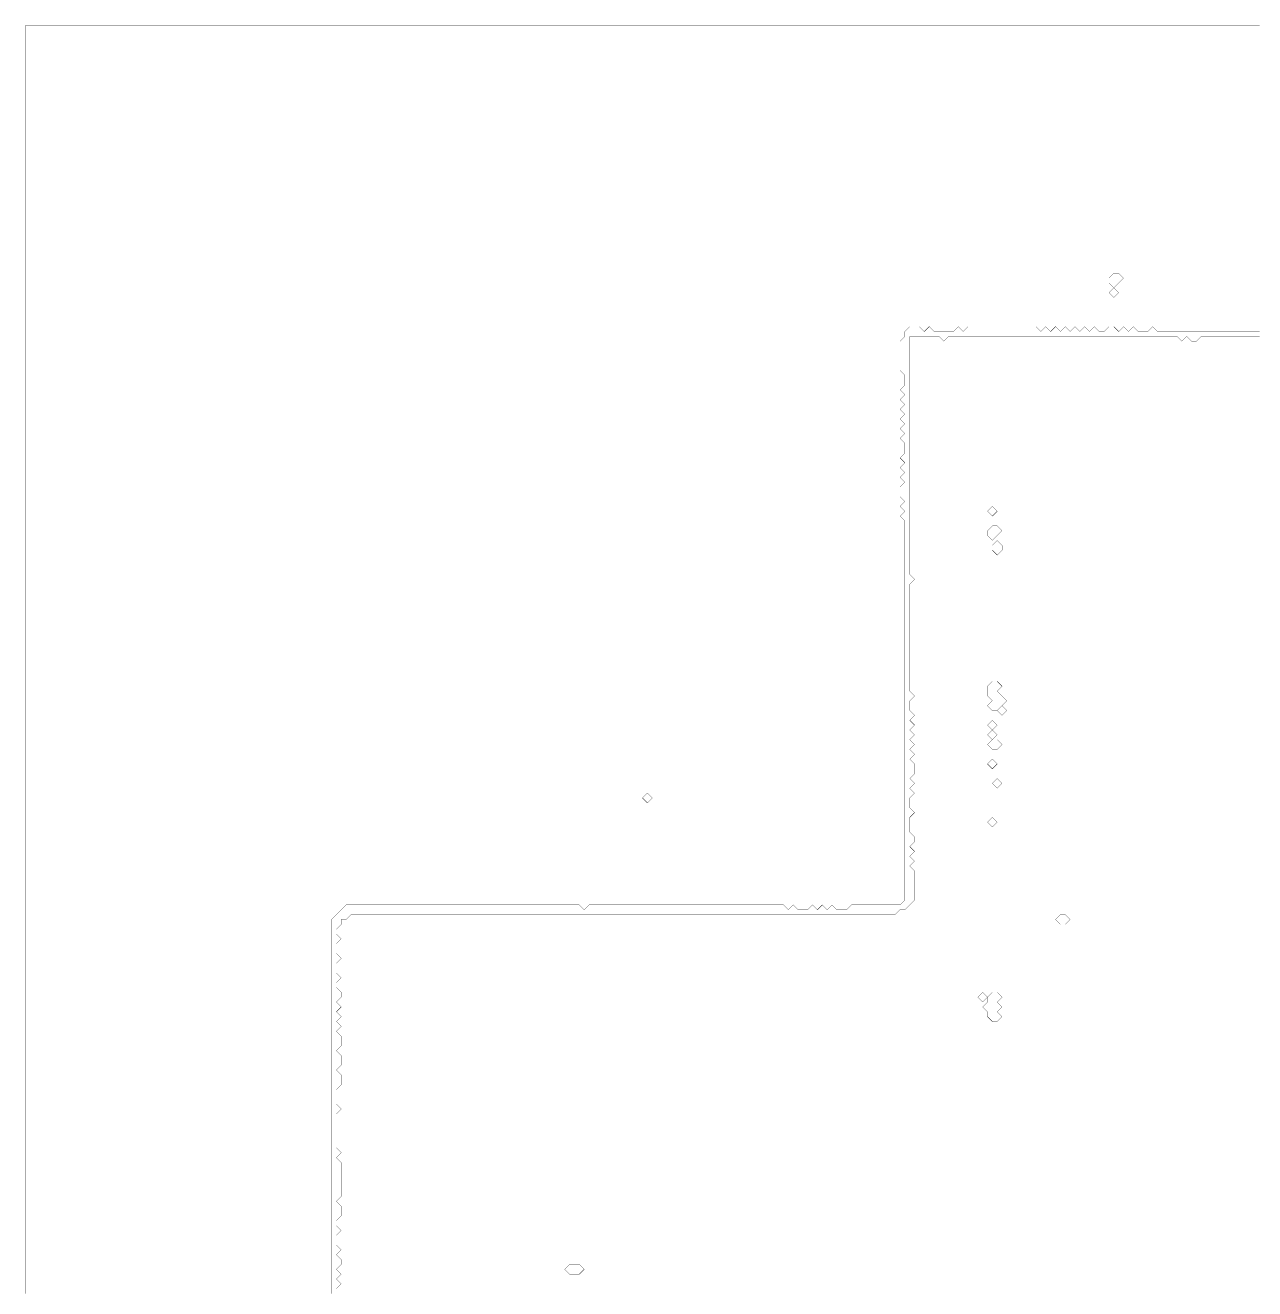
# Model space of a CAD drawing. Header units: metres. Extents: x 0 to 4911, y -4911 to 0.
# Drawn here: x 0 to 2431, y -2498 to 0 of the extents above; entities that cross this region are included whole.
import ezdxf

# ---------------------------------------------------------------- set-up
doc = ezdxf.new("R2010")
doc.units = ezdxf.units.M
doc.layers.add('conductor', color=1, linetype='Continuous')
doc.layers.add('substrate', color=5, linetype='Continuous')

msp = doc.modelspace()

# ---------------------------------------------------------------- linework, layer by layer
at = {"layer": 'conductor', "const_width": 0.5}
msp.add_lwpolyline([(2440.78125, -615), (2431.171875, -615), (2421.5625, -615), (2411.953125, -615), (2402.34375, -615), (2392.734375, -615), (2383.125, -615), (2373.515625, -615), (2363.90625, -615), (2354.296875, -615), (2344.6875, -615), (2335.078125, -615), (2325.46875, -615), (2315.859375, -624.609375), (2306.25, -624.609375), (2296.640625, -615), (2287.03125, -624.609375), (2277.421875, -615), (2267.8125, -615), (2258.203125, -615), (2248.59375, -615), (2238.984375, -615), (2229.375, -615), (2219.765625, -615), (2210.15625, -615), (2200.546875, -615), (2190.9375, -615), (2181.328125, -615), (2171.71875, -615), (2162.109375, -615), (2152.5, -615), (2142.890625, -615), (2133.28125, -615), (2123.671875, -615), (2114.0625, -615), (2104.453125, -615), (2094.84375, -615), (2085.234375, -615), (2075.625, -615), (2066.015625, -615), (2056.40625, -615), (2046.796875, -615), (2037.1875, -615), (2027.578125, -615), (2017.96875, -615), (2008.359375, -615), (1998.75, -615), (1989.140625, -615), (1979.53125, -615), (1969.921875, -615), (1960.3125, -615), (1950.703125, -615), (1941.09375, -615), (1931.484375, -615), (1921.875, -615), (1912.265625, -615), (1902.65625, -615), (1893.046875, -615), (1883.4375, -615), (1873.828125, -615), (1864.21875, -615), (1854.609375, -615), (1845, -615), (1835.390625, -615), (1825.78125, -615), (1816.171875, -624.609375), (1806.5625, -615), (1796.953125, -615), (1787.34375, -615), (1777.734375, -615), (1768.125, -615), (1758.515625, -615), (1748.90625, -615), (1748.90625, -624.609375), (1748.90625, -634.21875), (1748.90625, -643.828125), (1748.90625, -653.4375), (1748.90625, -663.046875), (1748.90625, -672.65625), (1748.90625, -682.265625), (1748.90625, -691.875), (1748.90625, -701.484375), (1748.90625, -711.09375), (1748.90625, -720.703125), (1748.90625, -730.3125), (1748.90625, -739.921875), (1748.90625, -749.53125), (1748.90625, -759.140625), (1748.90625, -768.75), (1748.90625, -778.359375), (1748.90625, -787.96875), (1748.90625, -797.578125), (1748.90625, -807.1875), (1748.90625, -816.796875), (1748.90625, -826.40625), (1748.90625, -836.015625), (1748.90625, -845.625), (1748.90625, -855.234375), (1748.90625, -864.84375), (1748.90625, -874.453125), (1748.90625, -884.0625), (1748.90625, -893.671875), (1748.90625, -903.28125), (1748.90625, -912.890625), (1748.90625, -922.5), (1748.90625, -932.109375), (1748.90625, -941.71875), (1748.90625, -951.328125), (1748.90625, -960.9375), (1748.90625, -970.546875), (1748.90625, -980.15625), (1748.90625, -989.765625), (1748.90625, -999.375), (1748.90625, -1008.984375), (1748.90625, -1018.59375), (1748.90625, -1028.203125), (1748.90625, -1037.8125), (1748.90625, -1047.421875), (1748.90625, -1057.03125), (1748.90625, -1066.640625), (1748.90625, -1076.25), (1748.90625, -1085.859375), (1758.515625, -1095.46875), (1748.90625, -1105.078125), (1748.90625, -1114.6875), (1748.90625, -1124.296875), (1748.90625, -1133.90625), (1748.90625, -1143.515625), (1748.90625, -1153.125), (1748.90625, -1162.734375), (1748.90625, -1172.34375), (1748.90625, -1181.953125), (1748.90625, -1191.5625), (1748.90625, -1201.171875), (1748.90625, -1210.78125), (1748.90625, -1220.390625), (1748.90625, -1230), (1748.90625, -1239.609375), (1748.90625, -1249.21875), (1748.90625, -1258.828125), (1748.90625, -1268.4375), (1748.90625, -1278.046875), (1748.90625, -1287.65625), (1748.90625, -1297.265625), (1748.90625, -1306.875), (1748.90625, -1316.484375), (1758.515625, -1326.09375), (1748.90625, -1335.703125), (1748.90625, -1345.3125), (1748.90625, -1354.921875), (1758.515625, -1364.53125), (1748.90625, -1374.140625), (1758.515625, -1383.75), (1748.90625, -1393.359375), (1758.515625, -1402.96875), (1748.90625, -1412.578125), (1758.515625, -1422.1875), (1748.90625, -1431.796875), (1758.515625, -1441.40625), (1748.90625, -1451.015625), (1758.515625, -1460.625), (1758.515625, -1470.234375), (1758.515625, -1479.84375), (1748.90625, -1489.453125), (1758.515625, -1499.0625), (1748.90625, -1508.671875), (1758.515625, -1518.28125), (1748.90625, -1527.890625), (1748.90625, -1537.5), (1748.90625, -1547.109375), (1758.515625, -1556.71875), (1748.90625, -1566.328125), (1748.90625, -1575.9375), (1748.90625, -1585.546875), (1748.90625, -1595.15625), (1758.515625, -1604.765625), (1758.515625, -1614.375), (1748.90625, -1623.984375), (1758.515625, -1633.59375), (1748.90625, -1643.203125), (1758.515625, -1652.8125), (1748.90625, -1662.421875), (1758.515625, -1672.03125), (1758.515625, -1681.640625), (1758.515625, -1691.25), (1758.515625, -1700.859375), (1758.515625, -1710.46875), (1758.515625, -1720.078125), (1758.515625, -1729.6875), (1748.90625, -1739.296875), (1739.296875, -1748.90625), (1729.6875, -1748.90625), (1720.078125, -1758.515625), (1710.46875, -1758.515625), (1700.859375, -1758.515625), (1691.25, -1758.515625), (1681.640625, -1758.515625), (1672.03125, -1758.515625), (1662.421875, -1758.515625), (1652.8125, -1758.515625), (1643.203125, -1758.515625), (1633.59375, -1758.515625), (1623.984375, -1758.515625), (1614.375, -1758.515625), (1604.765625, -1758.515625), (1595.15625, -1758.515625), (1585.546875, -1758.515625), (1575.9375, -1758.515625), (1566.328125, -1758.515625), (1556.71875, -1758.515625), (1547.109375, -1758.515625), (1537.5, -1758.515625), (1527.890625, -1758.515625), (1518.28125, -1758.515625), (1508.671875, -1758.515625), (1499.0625, -1758.515625), (1489.453125, -1758.515625), (1479.84375, -1758.515625), (1470.234375, -1758.515625), (1460.625, -1758.515625), (1451.015625, -1758.515625), (1441.40625, -1758.515625), (1431.796875, -1758.515625), (1422.1875, -1758.515625), (1412.578125, -1758.515625), (1402.96875, -1758.515625), (1393.359375, -1758.515625), (1383.75, -1758.515625), (1374.140625, -1758.515625), (1364.53125, -1758.515625), (1354.921875, -1758.515625), (1345.3125, -1758.515625), (1335.703125, -1758.515625), (1326.09375, -1758.515625), (1316.484375, -1758.515625), (1306.875, -1758.515625), (1297.265625, -1758.515625), (1287.65625, -1758.515625), (1278.046875, -1758.515625), (1268.4375, -1758.515625), (1258.828125, -1758.515625), (1249.21875, -1758.515625), (1239.609375, -1758.515625), (1230, -1758.515625), (1220.390625, -1758.515625), (1210.78125, -1758.515625), (1201.171875, -1758.515625), (1191.5625, -1758.515625), (1181.953125, -1758.515625), (1172.34375, -1758.515625), (1162.734375, -1758.515625), (1153.125, -1758.515625), (1143.515625, -1758.515625), (1133.90625, -1758.515625), (1124.296875, -1758.515625), (1114.6875, -1758.515625), (1105.078125, -1758.515625), (1095.46875, -1758.515625), (1085.859375, -1758.515625), (1076.25, -1758.515625), (1066.640625, -1758.515625), (1057.03125, -1758.515625), (1047.421875, -1758.515625), (1037.8125, -1758.515625), (1028.203125, -1758.515625), (1018.59375, -1758.515625), (1008.984375, -1758.515625), (999.375, -1758.515625), (989.765625, -1758.515625), (980.15625, -1758.515625), (970.546875, -1758.515625), (960.9375, -1758.515625), (951.328125, -1758.515625), (941.71875, -1758.515625), (932.109375, -1758.515625), (922.5, -1758.515625), (912.890625, -1758.515625), (903.28125, -1758.515625), (893.671875, -1758.515625), (884.0625, -1758.515625), (874.453125, -1758.515625), (864.84375, -1758.515625), (855.234375, -1758.515625), (845.625, -1758.515625), (836.015625, -1758.515625), (826.40625, -1758.515625), (816.796875, -1758.515625), (807.1875, -1758.515625), (797.578125, -1758.515625), (787.96875, -1758.515625), (778.359375, -1758.515625), (768.75, -1758.515625), (759.140625, -1758.515625), (749.53125, -1758.515625), (739.921875, -1758.515625), (730.3125, -1758.515625), (720.703125, -1758.515625), (711.09375, -1758.515625), (701.484375, -1758.515625), (691.875, -1758.515625), (682.265625, -1758.515625), (672.65625, -1758.515625), (663.046875, -1758.515625), (653.4375, -1758.515625), (643.828125, -1758.515625), (634.21875, -1768.125), (624.609375, -1768.125), (624.609375, -1777.734375), (615, -1787.34375), (615, -1796.953125), (624.609375, -1806.5625), (615, -1816.171875), (615, -1825.78125), (615, -1835.390625), (624.609375, -1845), (615, -1854.609375), (615, -1864.21875), (615, -1873.828125), (624.609375, -1883.4375), (615, -1893.046875), (615, -1902.65625), (624.609375, -1912.265625), (624.609375, -1921.875), (615, -1931.484375), (624.609375, -1941.09375), (615, -1950.703125), (624.609375, -1960.3125), (615, -1969.921875), (624.609375, -1979.53125), (615, -1989.140625), (624.609375, -1998.75), (624.609375, -2008.359375), (624.609375, -2017.96875), (615, -2027.578125), (624.609375, -2037.1875), (624.609375, -2046.796875), (624.609375, -2056.40625), (615, -2066.015625), (624.609375, -2075.625), (624.609375, -2085.234375), (624.609375, -2094.84375), (615, -2104.453125), (615, -2114.0625), (615, -2123.671875), (615, -2133.28125), (624.609375, -2142.890625), (615, -2152.5), (615, -2162.109375), (615, -2171.71875), (615, -2181.328125), (615, -2190.9375), (615, -2200.546875), (615, -2210.15625), (615, -2219.765625), (624.609375, -2229.375), (615, -2238.984375), (624.609375, -2248.59375), (624.609375, -2258.203125), (624.609375, -2267.8125), (624.609375, -2277.421875), (624.609375, -2287.03125), (624.609375, -2296.640625), (624.609375, -2306.25), (624.609375, -2315.859375), (615, -2325.46875), (624.609375, -2335.078125), (624.609375, -2344.6875), (624.609375, -2354.296875), (615, -2363.90625), (615, -2373.515625), (624.609375, -2383.125), (615, -2392.734375), (615, -2402.34375), (615, -2411.953125), (624.609375, -2421.5625), (615, -2431.171875), (624.609375, -2440.78125), (624.609375, -2450.390625), (615, -2460), (624.609375, -2469.609375), (615, -2479.21875), (624.609375, -2488.828125), (615, -2498.4375), (615, -2508.046875)], dxfattribs=at)
for points in [[(1902.65625, -960.9375), (1912.265625, -951.328125), (1921.875, -960.9375), (1912.265625, -970.546875)], [(1902.65625, -999.375), (1912.265625, -989.765625), (1921.875, -989.765625), (1931.484375, -999.375), (1921.875, -1008.984375), (1912.265625, -1018.59375), (1902.65625, -1008.984375)], [(1912.265625, -1028.203125), (1921.875, -1018.59375), (1931.484375, -1028.203125), (1931.484375, -1037.8125), (1921.875, -1047.421875), (1912.265625, -1037.8125)], [(1902.65625, -1306.875), (1912.265625, -1297.265625), (1921.875, -1297.265625), (1931.484375, -1306.875), (1921.875, -1316.484375), (1931.484375, -1326.09375), (1941.09375, -1335.703125), (1931.484375, -1345.3125), (1921.875, -1354.921875), (1912.265625, -1354.921875), (1902.65625, -1345.3125), (1912.265625, -1335.703125), (1902.65625, -1326.09375), (1902.65625, -1316.484375)], [(1921.875, -1354.921875), (1931.484375, -1345.3125), (1941.09375, -1354.921875), (1931.484375, -1364.53125)], [(1902.65625, -1383.75), (1912.265625, -1374.140625), (1921.875, -1383.75), (1912.265625, -1393.359375)], [(1902.65625, -1402.96875), (1912.265625, -1393.359375), (1921.875, -1402.96875), (1912.265625, -1412.578125)], [(1902.65625, -1422.1875), (1912.265625, -1412.578125), (1921.875, -1412.578125), (1931.484375, -1422.1875), (1921.875, -1431.796875), (1912.265625, -1431.796875)], [(1902.65625, -1460.625), (1912.265625, -1451.015625), (1921.875, -1460.625), (1912.265625, -1470.234375)], [(1912.265625, -1499.0625), (1921.875, -1489.453125), (1931.484375, -1499.0625), (1921.875, -1508.671875)], [(1902.65625, -1575.9375), (1912.265625, -1566.328125), (1921.875, -1575.9375), (1912.265625, -1585.546875)], [(2037.1875, -1768.125), (2046.796875, -1758.515625), (2056.40625, -1758.515625), (2066.015625, -1768.125), (2056.40625, -1777.734375), (2046.796875, -1777.734375)], [(1883.4375, -1921.875), (1893.046875, -1912.265625), (1902.65625, -1921.875), (1893.046875, -1931.484375)], [(1902.65625, -1921.875), (1912.265625, -1912.265625), (1921.875, -1912.265625), (1931.484375, -1921.875), (1921.875, -1931.484375), (1931.484375, -1941.09375), (1921.875, -1950.703125), (1931.484375, -1960.3125), (1921.875, -1969.921875), (1912.265625, -1969.921875), (1902.65625, -1960.3125), (1902.65625, -1950.703125), (1893.046875, -1941.09375), (1902.65625, -1931.484375)], [(1066.640625, -2460), (1076.25, -2450.390625), (1085.859375, -2450.390625), (1095.46875, -2450.390625), (1105.078125, -2460), (1095.46875, -2469.609375), (1085.859375, -2469.609375), (1076.25, -2469.609375)]]:
    msp.add_lwpolyline(points, close=True, dxfattribs=at)
at = {"layer": 'substrate', "const_width": 0.5}
for points in [[(2440.78125, 0), (2431.171875, 0), (2421.5625, 0), (2411.953125, 0), (2402.34375, 0), (2392.734375, 0), (2383.125, 0), (2373.515625, 0), (2363.90625, 0), (2354.296875, 0), (2344.6875, 0), (2335.078125, 0), (2325.46875, 0), (2315.859375, 0), (2306.25, 0), (2296.640625, 0), (2287.03125, 0), (2277.421875, 0), (2267.8125, 0), (2258.203125, 0), (2248.59375, 0), (2238.984375, 0), (2229.375, 0), (2219.765625, 0), (2210.15625, 0), (2200.546875, 0), (2190.9375, 0), (2181.328125, 0), (2171.71875, 0), (2162.109375, 0), (2152.5, 0), (2142.890625, 0), (2133.28125, 0), (2123.671875, 0), (2114.0625, 0), (2104.453125, 0), (2094.84375, 0), (2085.234375, 0), (2075.625, 0), (2066.015625, 0), (2056.40625, 0), (2046.796875, 0), (2037.1875, 0), (2027.578125, 0), (2017.96875, 0), (2008.359375, 0), (1998.75, 0), (1989.140625, 0), (1979.53125, 0), (1969.921875, 0), (1960.3125, 0), (1950.703125, 0), (1941.09375, 0), (1931.484375, 0), (1921.875, 0), (1912.265625, 0), (1902.65625, 0), (1893.046875, 0), (1883.4375, 0), (1873.828125, 0), (1864.21875, 0), (1854.609375, 0), (1845, 0), (1835.390625, 0), (1825.78125, 0), (1816.171875, 0), (1806.5625, 0), (1796.953125, 0), (1787.34375, 0), (1777.734375, 0), (1768.125, 0), (1758.515625, 0), (1748.90625, 0), (1739.296875, 0), (1729.6875, 0), (1720.078125, 0), (1710.46875, 0), (1700.859375, 0), (1691.25, 0), (1681.640625, 0), (1672.03125, 0), (1662.421875, 0), (1652.8125, 0), (1643.203125, 0), (1633.59375, 0), (1623.984375, 0), (1614.375, 0), (1604.765625, 0), (1595.15625, 0), (1585.546875, 0), (1575.9375, 0), (1566.328125, 0), (1556.71875, 0), (1547.109375, 0), (1537.5, 0), (1527.890625, 0), (1518.28125, 0), (1508.671875, 0), (1499.0625, 0), (1489.453125, 0), (1479.84375, 0), (1470.234375, 0), (1460.625, 0), (1451.015625, 0), (1441.40625, 0), (1431.796875, 0), (1422.1875, 0), (1412.578125, 0), (1402.96875, 0), (1393.359375, 0), (1383.75, 0), (1374.140625, 0), (1364.53125, 0), (1354.921875, 0), (1345.3125, 0), (1335.703125, 0), (1326.09375, 0), (1316.484375, 0), (1306.875, 0), (1297.265625, 0), (1287.65625, 0), (1278.046875, 0), (1268.4375, 0), (1258.828125, 0), (1249.21875, 0), (1239.609375, 0), (1230, 0), (1220.390625, 0), (1210.78125, 0), (1201.171875, 0), (1191.5625, 0), (1181.953125, 0), (1172.34375, 0), (1162.734375, 0), (1153.125, 0), (1143.515625, 0), (1133.90625, 0), (1124.296875, 0), (1114.6875, 0), (1105.078125, 0), (1095.46875, 0), (1085.859375, 0), (1076.25, 0), (1066.640625, 0), (1057.03125, 0), (1047.421875, 0), (1037.8125, 0), (1028.203125, 0), (1018.59375, 0), (1008.984375, 0), (999.375, 0), (989.765625, 0), (980.15625, 0), (970.546875, 0), (960.9375, 0), (951.328125, 0), (941.71875, 0), (932.109375, 0), (922.5, 0), (912.890625, 0), (903.28125, 0), (893.671875, 0), (884.0625, 0), (874.453125, 0), (864.84375, 0), (855.234375, 0), (845.625, 0), (836.015625, 0), (826.40625, 0), (816.796875, 0), (807.1875, 0), (797.578125, 0), (787.96875, 0), (778.359375, 0), (768.75, 0), (759.140625, 0), (749.53125, 0), (739.921875, 0), (730.3125, 0), (720.703125, 0), (711.09375, 0), (701.484375, 0), (691.875, 0), (682.265625, 0), (672.65625, 0), (663.046875, 0), (653.4375, 0), (643.828125, 0), (634.21875, 0), (624.609375, 0), (615, 0), (605.390625, 0), (595.78125, 0), (586.171875, 0), (576.5625, 0), (566.953125, 0), (557.34375, 0), (547.734375, 0), (538.125, 0), (528.515625, 0), (518.90625, 0), (509.296875, 0), (499.6875, 0), (490.078125, 0), (480.46875, 0), (470.859375, 0), (461.25, 0), (451.640625, 0), (442.03125, 0), (432.421875, 0), (422.8125, 0), (413.203125, 0), (403.59375, 0), (393.984375, 0), (384.375, 0), (374.765625, 0), (365.15625, 0), (355.546875, 0), (345.9375, 0), (336.328125, 0), (326.71875, 0), (317.109375, 0), (307.5, 0), (297.890625, 0), (288.28125, 0), (278.671875, 0), (269.0625, 0), (259.453125, 0), (249.84375, 0), (240.234375, 0), (230.625, 0), (221.015625, 0), (211.40625, 0), (201.796875, 0), (192.1875, 0), (182.578125, 0), (172.96875, 0), (163.359375, 0), (153.75, 0), (144.140625, 0), (134.53125, 0), (124.921875, 0), (115.3125, 0), (105.703125, 0), (96.09375, 0), (86.484375, 0), (76.875, 0), (67.265625, 0), (57.65625, 0), (48.046875, 0), (38.4375, 0), (28.828125, 0), (19.21875, 0), (9.609375, 0), (0, 0), (0, -9.609375), (0, -19.21875), (0, -28.828125), (0, -38.4375), (0, -48.046875), (0, -57.65625), (0, -67.265625), (0, -76.875), (0, -86.484375), (0, -96.09375), (0, -105.703125), (0, -115.3125), (0, -124.921875), (0, -134.53125), (0, -144.140625), (0, -153.75), (0, -163.359375), (0, -172.96875), (0, -182.578125), (0, -192.1875), (0, -201.796875), (0, -211.40625), (0, -221.015625), (0, -230.625), (0, -240.234375), (0, -249.84375), (0, -259.453125), (0, -269.0625), (0, -278.671875), (0, -288.28125), (0, -297.890625), (0, -307.5), (0, -317.109375), (0, -326.71875), (0, -336.328125), (0, -345.9375), (0, -355.546875), (0, -365.15625), (0, -374.765625), (0, -384.375), (0, -393.984375), (0, -403.59375), (0, -413.203125), (0, -422.8125), (0, -432.421875), (0, -442.03125), (0, -451.640625), (0, -461.25), (0, -470.859375), (0, -480.46875), (0, -490.078125), (0, -499.6875), (0, -509.296875), (0, -518.90625), (0, -528.515625), (0, -538.125), (0, -547.734375), (0, -557.34375), (0, -566.953125), (0, -576.5625), (0, -586.171875), (0, -595.78125), (0, -605.390625), (0, -615), (0, -624.609375), (0, -634.21875), (0, -643.828125), (0, -653.4375), (0, -663.046875), (0, -672.65625), (0, -682.265625), (0, -691.875), (0, -701.484375), (0, -711.09375), (0, -720.703125), (0, -730.3125), (0, -739.921875), (0, -749.53125), (0, -759.140625), (0, -768.75), (0, -778.359375), (0, -787.96875), (0, -797.578125), (0, -807.1875), (0, -816.796875), (0, -826.40625), (0, -836.015625), (0, -845.625), (0, -855.234375), (0, -864.84375), (0, -874.453125), (0, -884.0625), (0, -893.671875), (0, -903.28125), (0, -912.890625), (0, -922.5), (0, -932.109375), (0, -941.71875), (0, -951.328125), (0, -960.9375), (0, -970.546875), (0, -980.15625), (0, -989.765625), (0, -999.375), (0, -1008.984375), (0, -1018.59375), (0, -1028.203125), (0, -1037.8125), (0, -1047.421875), (0, -1057.03125), (0, -1066.640625), (0, -1076.25), (0, -1085.859375), (0, -1095.46875), (0, -1105.078125), (0, -1114.6875), (0, -1124.296875), (0, -1133.90625), (0, -1143.515625), (0, -1153.125), (0, -1162.734375), (0, -1172.34375), (0, -1181.953125), (0, -1191.5625), (0, -1201.171875), (0, -1210.78125), (0, -1220.390625), (0, -1230), (0, -1239.609375), (0, -1249.21875), (0, -1258.828125), (0, -1268.4375), (0, -1278.046875), (0, -1287.65625), (0, -1297.265625), (0, -1306.875), (0, -1316.484375), (0, -1326.09375), (0, -1335.703125), (0, -1345.3125), (0, -1354.921875), (0, -1364.53125), (0, -1374.140625), (0, -1383.75), (0, -1393.359375), (0, -1402.96875), (0, -1412.578125), (0, -1422.1875), (0, -1431.796875), (0, -1441.40625), (0, -1451.015625), (0, -1460.625), (0, -1470.234375), (0, -1479.84375), (0, -1489.453125), (0, -1499.0625), (0, -1508.671875), (0, -1518.28125), (0, -1527.890625), (0, -1537.5), (0, -1547.109375), (0, -1556.71875), (0, -1566.328125), (0, -1575.9375), (0, -1585.546875), (0, -1595.15625), (0, -1604.765625), (0, -1614.375), (0, -1623.984375), (0, -1633.59375), (0, -1643.203125), (0, -1652.8125), (0, -1662.421875), (0, -1672.03125), (0, -1681.640625), (0, -1691.25), (0, -1700.859375), (0, -1710.46875), (0, -1720.078125), (0, -1729.6875), (0, -1739.296875), (0, -1748.90625), (0, -1758.515625), (0, -1768.125), (0, -1777.734375), (0, -1787.34375), (0, -1796.953125), (0, -1806.5625), (0, -1816.171875), (0, -1825.78125), (0, -1835.390625), (0, -1845), (0, -1854.609375), (0, -1864.21875), (0, -1873.828125), (0, -1883.4375), (0, -1893.046875), (0, -1902.65625), (0, -1912.265625), (0, -1921.875), (0, -1931.484375), (0, -1941.09375), (0, -1950.703125), (0, -1960.3125), (0, -1969.921875), (0, -1979.53125), (0, -1989.140625), (0, -1998.75), (0, -2008.359375), (0, -2017.96875), (0, -2027.578125), (0, -2037.1875), (0, -2046.796875), (0, -2056.40625), (0, -2066.015625), (0, -2075.625), (0, -2085.234375), (0, -2094.84375), (0, -2104.453125), (0, -2114.0625), (0, -2123.671875), (0, -2133.28125), (0, -2142.890625), (0, -2152.5), (0, -2162.109375), (0, -2171.71875), (0, -2181.328125), (0, -2190.9375), (0, -2200.546875), (0, -2210.15625), (0, -2219.765625), (0, -2229.375), (0, -2238.984375), (0, -2248.59375), (0, -2258.203125), (0, -2267.8125), (0, -2277.421875), (0, -2287.03125), (0, -2296.640625), (0, -2306.25), (0, -2315.859375), (0, -2325.46875), (0, -2335.078125), (0, -2344.6875), (0, -2354.296875), (0, -2363.90625), (0, -2373.515625), (0, -2383.125), (0, -2392.734375), (0, -2402.34375), (0, -2411.953125), (0, -2421.5625), (0, -2431.171875), (0, -2440.78125), (0, -2450.390625), (0, -2460), (0, -2469.609375), (0, -2479.21875), (0, -2488.828125), (0, -2498.4375), (0, -2508.046875)], [(605.390625, -2508.046875), (605.390625, -2498.4375), (605.390625, -2488.828125), (605.390625, -2479.21875), (605.390625, -2469.609375), (605.390625, -2460), (605.390625, -2450.390625), (605.390625, -2440.78125), (605.390625, -2431.171875), (605.390625, -2421.5625), (605.390625, -2411.953125), (605.390625, -2402.34375), (605.390625, -2392.734375), (605.390625, -2383.125), (605.390625, -2373.515625), (605.390625, -2363.90625), (605.390625, -2354.296875), (605.390625, -2344.6875), (605.390625, -2335.078125), (605.390625, -2325.46875), (605.390625, -2315.859375), (605.390625, -2306.25), (605.390625, -2296.640625), (605.390625, -2287.03125), (605.390625, -2277.421875), (605.390625, -2267.8125), (605.390625, -2258.203125), (605.390625, -2248.59375), (605.390625, -2238.984375), (605.390625, -2229.375), (605.390625, -2219.765625), (605.390625, -2210.15625), (605.390625, -2200.546875), (605.390625, -2190.9375), (605.390625, -2181.328125), (605.390625, -2171.71875), (605.390625, -2162.109375), (605.390625, -2152.5), (605.390625, -2142.890625), (605.390625, -2133.28125), (605.390625, -2123.671875), (605.390625, -2114.0625), (605.390625, -2104.453125), (605.390625, -2094.84375), (605.390625, -2085.234375), (605.390625, -2075.625), (605.390625, -2066.015625), (605.390625, -2056.40625), (605.390625, -2046.796875), (605.390625, -2037.1875), (605.390625, -2027.578125), (605.390625, -2017.96875), (605.390625, -2008.359375), (605.390625, -1998.75), (605.390625, -1989.140625), (605.390625, -1979.53125), (605.390625, -1969.921875), (605.390625, -1960.3125), (605.390625, -1950.703125), (605.390625, -1941.09375), (605.390625, -1931.484375), (605.390625, -1921.875), (605.390625, -1912.265625), (605.390625, -1902.65625), (605.390625, -1893.046875), (605.390625, -1883.4375), (605.390625, -1873.828125), (605.390625, -1864.21875), (605.390625, -1854.609375), (605.390625, -1845), (605.390625, -1835.390625), (605.390625, -1825.78125), (605.390625, -1816.171875), (605.390625, -1806.5625), (605.390625, -1796.953125), (605.390625, -1787.34375), (605.390625, -1777.734375), (605.390625, -1768.125), (615, -1758.515625), (624.609375, -1748.90625), (634.21875, -1739.296875), (643.828125, -1739.296875), (653.4375, -1739.296875), (663.046875, -1739.296875), (672.65625, -1739.296875), (682.265625, -1739.296875), (691.875, -1739.296875), (701.484375, -1739.296875), (711.09375, -1739.296875), (720.703125, -1739.296875), (730.3125, -1739.296875), (739.921875, -1739.296875), (749.53125, -1739.296875), (759.140625, -1739.296875), (768.75, -1739.296875), (778.359375, -1739.296875), (787.96875, -1739.296875), (797.578125, -1739.296875), (807.1875, -1739.296875), (816.796875, -1739.296875), (826.40625, -1739.296875), (836.015625, -1739.296875), (845.625, -1739.296875), (855.234375, -1739.296875), (864.84375, -1739.296875), (874.453125, -1739.296875), (884.0625, -1739.296875), (893.671875, -1739.296875), (903.28125, -1739.296875), (912.890625, -1739.296875), (922.5, -1739.296875), (932.109375, -1739.296875), (941.71875, -1739.296875), (951.328125, -1739.296875), (960.9375, -1739.296875), (970.546875, -1739.296875), (980.15625, -1739.296875), (989.765625, -1739.296875), (999.375, -1739.296875), (1008.984375, -1739.296875), (1018.59375, -1739.296875), (1028.203125, -1739.296875), (1037.8125, -1739.296875), (1047.421875, -1739.296875), (1057.03125, -1739.296875), (1066.640625, -1739.296875), (1076.25, -1739.296875), (1085.859375, -1739.296875), (1095.46875, -1739.296875), (1105.078125, -1748.90625), (1114.6875, -1739.296875), (1124.296875, -1739.296875), (1133.90625, -1739.296875), (1143.515625, -1739.296875), (1153.125, -1739.296875), (1162.734375, -1739.296875), (1172.34375, -1739.296875), (1181.953125, -1739.296875), (1191.5625, -1739.296875), (1201.171875, -1739.296875), (1210.78125, -1739.296875), (1220.390625, -1739.296875), (1230, -1739.296875), (1239.609375, -1739.296875), (1249.21875, -1739.296875), (1258.828125, -1739.296875), (1268.4375, -1739.296875), (1278.046875, -1739.296875), (1287.65625, -1739.296875), (1297.265625, -1739.296875), (1306.875, -1739.296875), (1316.484375, -1739.296875), (1326.09375, -1739.296875), (1335.703125, -1739.296875), (1345.3125, -1739.296875), (1354.921875, -1739.296875), (1364.53125, -1739.296875), (1374.140625, -1739.296875), (1383.75, -1739.296875), (1393.359375, -1739.296875), (1402.96875, -1739.296875), (1412.578125, -1739.296875), (1422.1875, -1739.296875), (1431.796875, -1739.296875), (1441.40625, -1739.296875), (1451.015625, -1739.296875), (1460.625, -1739.296875), (1470.234375, -1739.296875), (1479.84375, -1739.296875), (1489.453125, -1739.296875), (1499.0625, -1739.296875), (1508.671875, -1748.90625), (1518.28125, -1739.296875), (1527.890625, -1748.90625), (1537.5, -1748.90625), (1547.109375, -1748.90625), (1556.71875, -1739.296875), (1566.328125, -1748.90625), (1575.9375, -1739.296875), (1585.546875, -1748.90625), (1595.15625, -1739.296875), (1604.765625, -1748.90625), (1614.375, -1748.90625), (1623.984375, -1748.90625), (1633.59375, -1739.296875), (1643.203125, -1739.296875), (1652.8125, -1739.296875), (1662.421875, -1739.296875), (1672.03125, -1739.296875), (1681.640625, -1739.296875), (1691.25, -1739.296875), (1700.859375, -1739.296875), (1710.46875, -1739.296875), (1720.078125, -1739.296875), (1729.6875, -1739.296875), (1739.296875, -1729.6875), (1739.296875, -1720.078125), (1739.296875, -1710.46875), (1739.296875, -1700.859375), (1739.296875, -1691.25), (1739.296875, -1681.640625), (1739.296875, -1672.03125), (1739.296875, -1662.421875), (1739.296875, -1652.8125), (1739.296875, -1643.203125), (1739.296875, -1633.59375), (1739.296875, -1623.984375), (1739.296875, -1614.375), (1739.296875, -1604.765625), (1739.296875, -1595.15625), (1739.296875, -1585.546875), (1739.296875, -1575.9375), (1739.296875, -1566.328125), (1739.296875, -1556.71875), (1739.296875, -1547.109375), (1739.296875, -1537.5), (1739.296875, -1527.890625), (1739.296875, -1518.28125), (1739.296875, -1508.671875), (1739.296875, -1499.0625), (1739.296875, -1489.453125), (1739.296875, -1479.84375), (1739.296875, -1470.234375), (1739.296875, -1460.625), (1739.296875, -1451.015625), (1739.296875, -1441.40625), (1739.296875, -1431.796875), (1739.296875, -1422.1875), (1739.296875, -1412.578125), (1739.296875, -1402.96875), (1739.296875, -1393.359375), (1739.296875, -1383.75), (1739.296875, -1374.140625), (1739.296875, -1364.53125), (1739.296875, -1354.921875), (1739.296875, -1345.3125), (1739.296875, -1335.703125), (1739.296875, -1326.09375), (1739.296875, -1316.484375), (1739.296875, -1306.875), (1739.296875, -1297.265625), (1739.296875, -1287.65625), (1739.296875, -1278.046875), (1739.296875, -1268.4375), (1739.296875, -1258.828125), (1739.296875, -1249.21875), (1739.296875, -1239.609375), (1739.296875, -1230), (1739.296875, -1220.390625), (1739.296875, -1210.78125), (1739.296875, -1201.171875), (1739.296875, -1191.5625), (1739.296875, -1181.953125), (1739.296875, -1172.34375), (1739.296875, -1162.734375), (1739.296875, -1153.125), (1739.296875, -1143.515625), (1739.296875, -1133.90625), (1739.296875, -1124.296875), (1739.296875, -1114.6875), (1739.296875, -1105.078125), (1739.296875, -1095.46875), (1739.296875, -1085.859375), (1739.296875, -1076.25), (1739.296875, -1066.640625), (1739.296875, -1057.03125), (1739.296875, -1047.421875), (1739.296875, -1037.8125), (1739.296875, -1028.203125), (1739.296875, -1018.59375), (1739.296875, -1008.984375), (1739.296875, -999.375), (1739.296875, -989.765625), (1739.296875, -980.15625), (1729.6875, -970.546875), (1739.296875, -960.9375), (1729.6875, -951.328125), (1739.296875, -941.71875), (1729.6875, -932.109375), (1729.6875, -922.5), (1729.6875, -912.890625), (1739.296875, -903.28125), (1729.6875, -893.671875), (1739.296875, -884.0625), (1729.6875, -874.453125), (1739.296875, -864.84375), (1729.6875, -855.234375), (1739.296875, -845.625), (1739.296875, -836.015625), (1739.296875, -826.40625), (1729.6875, -816.796875), (1739.296875, -807.1875), (1729.6875, -797.578125), (1739.296875, -787.96875), (1729.6875, -778.359375), (1739.296875, -768.75), (1729.6875, -759.140625), (1739.296875, -749.53125), (1729.6875, -739.921875), (1739.296875, -730.3125), (1729.6875, -720.703125), (1739.296875, -711.09375), (1739.296875, -701.484375), (1739.296875, -691.875), (1729.6875, -682.265625), (1729.6875, -672.65625), (1729.6875, -663.046875), (1729.6875, -653.4375), (1729.6875, -643.828125), (1729.6875, -634.21875), (1729.6875, -624.609375), (1739.296875, -615), (1739.296875, -605.390625), (1748.90625, -595.78125), (1758.515625, -595.78125), (1768.125, -595.78125), (1777.734375, -605.390625), (1787.34375, -595.78125), (1796.953125, -605.390625), (1806.5625, -605.390625), (1816.171875, -605.390625), (1825.78125, -605.390625), (1835.390625, -605.390625), (1845, -595.78125), (1854.609375, -605.390625), (1864.21875, -595.78125), (1873.828125, -595.78125), (1883.4375, -595.78125), (1893.046875, -595.78125), (1902.65625, -595.78125), (1912.265625, -595.78125), (1921.875, -595.78125), (1931.484375, -595.78125), (1941.09375, -595.78125), (1950.703125, -595.78125), (1960.3125, -595.78125), (1969.921875, -595.78125), (1979.53125, -595.78125), (1989.140625, -595.78125), (1998.75, -595.78125), (2008.359375, -605.390625), (2017.96875, -595.78125), (2027.578125, -605.390625), (2037.1875, -595.78125), (2046.796875, -605.390625), (2056.40625, -595.78125), (2066.015625, -605.390625), (2075.625, -595.78125), (2085.234375, -605.390625), (2094.84375, -595.78125), (2104.453125, -605.390625), (2114.0625, -595.78125), (2123.671875, -605.390625), (2133.28125, -605.390625), (2142.890625, -595.78125), (2152.5, -595.78125), (2162.109375, -605.390625), (2171.71875, -595.78125), (2181.328125, -605.390625), (2190.9375, -595.78125), (2200.546875, -605.390625), (2210.15625, -605.390625), (2219.765625, -605.390625), (2229.375, -595.78125), (2238.984375, -605.390625), (2248.59375, -605.390625), (2258.203125, -605.390625), (2267.8125, -605.390625), (2277.421875, -605.390625), (2287.03125, -605.390625), (2296.640625, -605.390625), (2306.25, -605.390625), (2315.859375, -605.390625), (2325.46875, -605.390625), (2335.078125, -605.390625), (2344.6875, -605.390625), (2354.296875, -605.390625), (2363.90625, -605.390625), (2373.515625, -605.390625), (2383.125, -605.390625), (2392.734375, -605.390625), (2402.34375, -605.390625), (2411.953125, -605.390625), (2421.5625, -605.390625), (2431.171875, -605.390625), (2440.78125, -605.390625)]]:
    msp.add_lwpolyline(points, dxfattribs=at)
for points in [[(2142.890625, -499.6875), (2152.5, -490.078125), (2162.109375, -490.078125), (2171.71875, -499.6875), (2162.109375, -509.296875), (2152.5, -518.90625), (2142.890625, -509.296875)], [(2142.890625, -528.515625), (2152.5, -518.90625), (2162.109375, -528.515625), (2152.5, -538.125)], [(1912.265625, -960.9375)], [(1912.265625, -999.375), (1912.265625, -1008.984375)], [(1912.265625, -1306.875), (1912.265625, -1316.484375), (1912.265625, -1326.09375), (1912.265625, -1316.484375)], [(1912.265625, -1345.3125)], [(1931.484375, -1354.921875)], [(1912.265625, -1383.75)], [(1912.265625, -1402.96875)], [(1912.265625, -1422.1875)], [(1912.265625, -1460.625)], [(1220.390625, -1527.890625), (1230, -1518.28125), (1239.609375, -1527.890625), (1230, -1537.5)], [(1912.265625, -1575.9375)], [(1912.265625, -1921.875), (1912.265625, -1931.484375), (1912.265625, -1941.09375), (1912.265625, -1950.703125), (1912.265625, -1960.3125), (1912.265625, -1950.703125), (1912.265625, -1941.09375), (1912.265625, -1931.484375)]]:
    msp.add_lwpolyline(points, close=True, dxfattribs=at)

doc.saveas('drawing.dxf')
